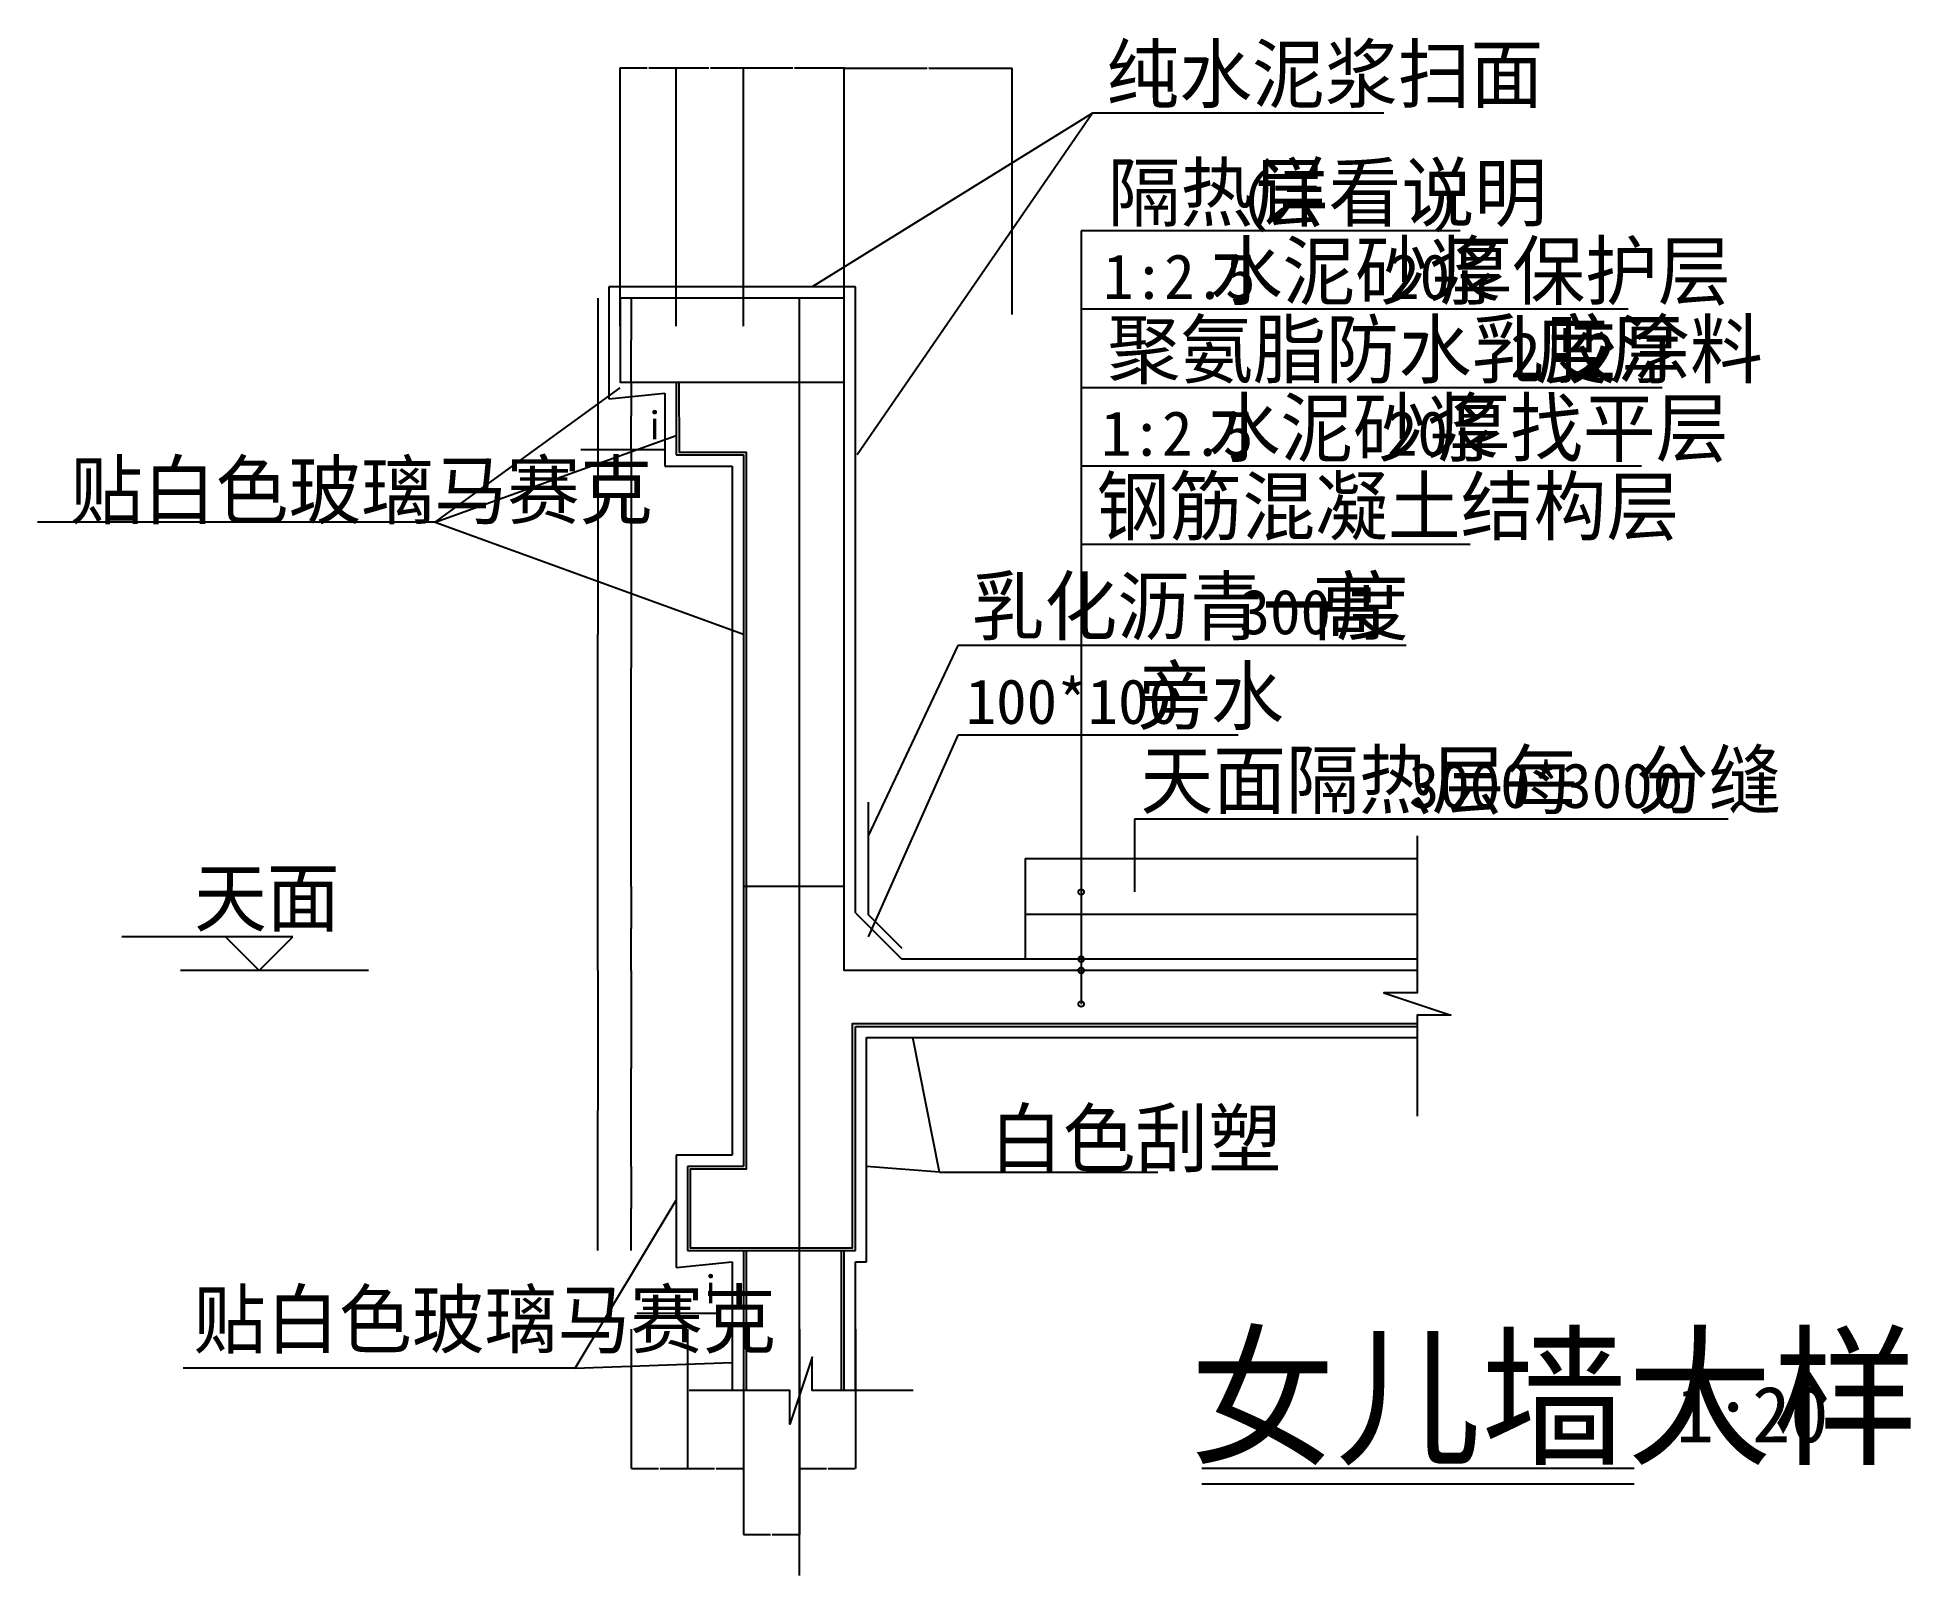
# Model space of a CAD drawing. Header units: metres. Extents: x -210 to 3133, y 320 to 3065.
import ezdxf

# ---------------------------------------------------------------- set-up
doc = ezdxf.new("R2010")
doc.units = ezdxf.units.M
for name, color, linetype in [('LM', 141, 'Continuous'), ('PUB_DIM', 3, 'Continuous'), ('PUB_TEXT', 7, 'Continuous'), ('PUB_WALL', 7, 'Continuous'), ('S_DOTE', 1, 'Continuous'), ('S_E_COLUMN', 4, 'Continuous'), ('S_SURFACE', 6, 'Continuous'), ('S_WALL', 7, 'Continuous')]:
    doc.layers.add(name, color=color, linetype=linetype)
doc.dimstyles.get("Standard").update_dxf_attribs({"dimtxt": 2.5, "dimasz": 2.5, "dimexe": 1.25, "dimexo": 0.625, "dimtad": 1, "dimcen": 2.5, "dimazin": 3, "dimtfac": 1, "dimtmove": 0, "dimatfit": 3})

# ---------------------------------------------------------------- blocks, each defined once
blk = doc.blocks.new('*D1')
for p, q in [((1138.5, 3010.49), (1049.75, 3010.49)), ((1050, 2550), (1050, 3010.49)), ((1230.25, 3010.49), (1141.5, 3010.49)), ((1230, 2550), (1230, 3010.49))]:
    blk.add_line(p, q)
at = {"layer": 'Defpoints'}
for p in [(1230, 3010.49), (1050, 2550), (1230, 2550)]:
    blk.add_point(p, dxfattribs=at)
at = {"layer": 'PUB_DIM', "insert": (1140, 3010.49), "char_height": 1, "attachment_point": 5}
blk.add_mtext('180', dxfattribs=at)
blk = doc.blocks.new('*D2')
for p, q in [((988.5, 3010.49), (929.75, 3010.49)), ((930, 2550), (930, 3010.49)), ((1050.25, 3010.49), (991.5, 3010.49)), ((1050, 2550), (1050, 3010.49))]:
    blk.add_line(p, q)
at = {"layer": 'Defpoints'}
for p in [(1050, 3010.49), (930, 2550), (1050, 2550)]:
    blk.add_point(p, dxfattribs=at)
at = {"layer": 'PUB_DIM', "insert": (990, 3010.49), "char_height": 1, "attachment_point": 5}
blk.add_mtext('120', dxfattribs=at)
blk = doc.blocks.new('*D3')
for p, q in [((878.5, 3010.49), (829.75, 3010.49)), ((830, 2550), (830, 3010.49)), ((930.25, 3010.49), (881.5, 3010.49)), ((930, 2550), (930, 3010.49))]:
    blk.add_line(p, q)
at = {"layer": 'Defpoints'}
for p in [(930, 3010.49), (830, 2550), (930, 2550)]:
    blk.add_point(p, dxfattribs=at)
at = {"layer": 'PUB_DIM', "insert": (880, 3010.49), "char_height": 1, "attachment_point": 5}
blk.add_mtext('100', dxfattribs=at)
blk = doc.blocks.new('*D4')
for p, q in [((850, 760), (850, 510.88)), ((950, 760), (950, 510.88)), ((850.25, 510.88), (898.5, 510.88)), ((901.5, 510.88), (949.75, 510.88))]:
    blk.add_line(p, q)
at = {"layer": 'Defpoints'}
for p in [(850, 760), (950, 760), (850, 510.88)]:
    blk.add_point(p, dxfattribs=at)
at = {"layer": 'PUB_DIM', "insert": (900, 510.88), "char_height": 1, "attachment_point": 5}
blk.add_mtext('100', dxfattribs=at)
blk = doc.blocks.new('*D5')
for p, q in [((950, 760), (950, 510.88)), ((1050, 760), (1050, 510.88)), ((950.25, 510.88), (998.5, 510.88)), ((1001.5, 510.88), (1049.75, 510.88))]:
    blk.add_line(p, q)
at = {"layer": 'Defpoints'}
for p in [(950, 760), (1050, 760), (950, 510.88)]:
    blk.add_point(p, dxfattribs=at)
at = {"layer": 'PUB_DIM', "insert": (1000, 510.88), "char_height": 1, "attachment_point": 5}
blk.add_mtext('100', dxfattribs=at)
blk = doc.blocks.new('*D6')
for p, q in [((1050, 760), (1050, 393.28)), ((1150, 760), (1150, 393.28)), ((1050.25, 393.28), (1098.5, 393.28)), ((1101.5, 393.28), (1149.75, 393.28))]:
    blk.add_line(p, q)
at = {"layer": 'Defpoints'}
for p in [(1050, 760), (1150, 760), (1050, 393.28)]:
    blk.add_point(p, dxfattribs=at)
at = {"layer": 'PUB_DIM', "insert": (1100, 393.28), "char_height": 1, "attachment_point": 5}
blk.add_mtext('100', dxfattribs=at)
blk = doc.blocks.new('*D7')
for p, q in [((1150, 760), (1150, 510.88)), ((1250, 760), (1250, 510.88)), ((1150.25, 510.88), (1198.5, 510.88)), ((1201.5, 510.88), (1249.75, 510.88))]:
    blk.add_line(p, q)
at = {"layer": 'Defpoints'}
for p in [(1150, 760), (1250, 760), (1150, 510.88)]:
    blk.add_point(p, dxfattribs=at)
at = {"layer": 'PUB_DIM', "insert": (1200, 510.88), "char_height": 1, "attachment_point": 5}
blk.add_mtext('100', dxfattribs=at)
blk = doc.blocks.new('*D8')
for p, q in [((850, 2600), (850, 2525)), ((849.75, 2525), (849.5, 2525)), ((850, 2450), (850, 2525)), ((850, 2525), (850, 2525)), ((850.25, 2525), (850.5, 2525))]:
    blk.add_line(p, q)
at = {"layer": 'Defpoints'}
for p in [(850, 2600), (850, 2525), (850, 2450)]:
    blk.add_point(p, dxfattribs=at)
at = {"layer": 'PUB_DIM', "insert": (850, 2526.125), "char_height": 1, "attachment_point": 5}
blk.add_mtext('0', dxfattribs=at)
blk = doc.blocks.new('*D9')
for p, q in [((850, 2450), (850, 2390)), ((849.75, 2390), (849.5, 2390)), ((850, 2330), (850, 2390)), ((850, 2390), (850, 2390)), ((850.25, 2390), (850.5, 2390))]:
    blk.add_line(p, q)
at = {"layer": 'Defpoints'}
for p in [(850, 2450), (850, 2390), (850, 2330)]:
    blk.add_point(p, dxfattribs=at)
at = {"layer": 'PUB_DIM', "insert": (850, 2391.125), "char_height": 1, "attachment_point": 5}
blk.add_mtext('0', dxfattribs=at)
blk = doc.blocks.new('*D10')
for p, q in [((850, 2330), (850, 1940)), ((849.75, 1940), (849.5, 1940)), ((850, 1550), (850, 1940)), ((850, 1940), (850, 1940)), ((850.25, 1940), (850.5, 1940))]:
    blk.add_line(p, q)
at = {"layer": 'Defpoints'}
for p in [(850, 2330), (850, 1940), (850, 1550)]:
    blk.add_point(p, dxfattribs=at)
at = {"layer": 'PUB_DIM', "insert": (850, 1941.125), "char_height": 1, "attachment_point": 5}
blk.add_mtext('0', dxfattribs=at)
blk = doc.blocks.new('*D11')
for p, q in [((850, 1400), (850, 1225)), ((849.75, 1225), (849.5, 1225)), ((850, 1050), (850, 1225)), ((850, 1225), (850, 1225)), ((850.25, 1225), (850.5, 1225))]:
    blk.add_line(p, q)
at = {"layer": 'Defpoints'}
for p in [(850, 1400), (850, 1225), (850, 1050)]:
    blk.add_point(p, dxfattribs=at)
at = {"layer": 'PUB_DIM', "insert": (850, 1226.125), "char_height": 1, "attachment_point": 5}
blk.add_mtext('0', dxfattribs=at)
blk = doc.blocks.new('*D12')
for p, q in [((850, 1050), (850, 975)), ((849.75, 975), (849.5, 975)), ((850, 900), (850, 975)), ((850, 975), (850, 975)), ((850.25, 975), (850.5, 975))]:
    blk.add_line(p, q)
at = {"layer": 'Defpoints'}
for p in [(850, 1050), (850, 975), (850, 900)]:
    blk.add_point(p, dxfattribs=at)
at = {"layer": 'PUB_DIM', "insert": (850, 976.125), "char_height": 1, "attachment_point": 5}
blk.add_mtext('0', dxfattribs=at)
blk = doc.blocks.new('*D13')
for p, q in [((850, 1550), (850, 1475)), ((849.75, 1475), (849.5, 1475)), ((850, 1400), (850, 1475)), ((850, 1475), (850, 1475)), ((850.25, 1475), (850.5, 1475))]:
    blk.add_line(p, q)
at = {"layer": 'Defpoints'}
for p in [(850, 1550), (850, 1475), (850, 1400)]:
    blk.add_point(p, dxfattribs=at)
at = {"layer": 'PUB_DIM', "insert": (850, 1476.125), "char_height": 1, "attachment_point": 5}
blk.add_mtext('0', dxfattribs=at)
blk = doc.blocks.new('*D14')
for p, q in [((790, 2600), (790, 2000)), ((789.75, 2000), (789.5, 2000)), ((790, 1400), (790, 2000)), ((790, 2000), (790, 2000)), ((790.25, 2000), (790.5, 2000))]:
    blk.add_line(p, q)
at = {"layer": 'Defpoints'}
for p in [(790, 2600), (790, 2000), (790, 1400)]:
    blk.add_point(p, dxfattribs=at)
at = {"layer": 'PUB_DIM', "insert": (790, 2001.125), "char_height": 1, "attachment_point": 5}
blk.add_mtext('0', dxfattribs=at)
blk = doc.blocks.new('*D15')
for p, q in [((790, 1400), (790, 1150)), ((789.75, 1150), (789.5, 1150)), ((790, 900), (790, 1150)), ((790, 1150), (790, 1150)), ((790.25, 1150), (790.5, 1150))]:
    blk.add_line(p, q)
at = {"layer": 'Defpoints'}
for p in [(790, 1400), (790, 1150), (790, 900)]:
    blk.add_point(p, dxfattribs=at)
at = {"layer": 'PUB_DIM', "insert": (790, 1151.125), "char_height": 1, "attachment_point": 5}
blk.add_mtext('0', dxfattribs=at)
blk = doc.blocks.new('*D16')
for p, q in [((1229.8, 2570.49), (1229.8, 3010.49)), ((1230.05, 3010.49), (1378.3, 3010.49)), ((1381.3, 3010.49), (1529.55, 3010.49)), ((1529.8, 2570.49), (1529.8, 3010.49))]:
    blk.add_line(p, q)
at = {"layer": 'Defpoints'}
for p in [(1229.8, 3010.49), (1229.8, 2570.49), (1529.8, 2570.49)]:
    blk.add_point(p, dxfattribs=at)
at = {"layer": 'PUB_DIM', "insert": (1379.8, 3010.49), "char_height": 1, "attachment_point": 5}
blk.add_mtext('300', dxfattribs=at)

msp = doc.modelspace()

# ---------------------------------------------------------------- hatches: boundary and pattern name
at = {"layer": 'LM'}
h = msp.add_hatch(dxfattribs=at)
h.set_pattern_fill('ANSI31', scale=500)
h.paths.add_polyline_path([(1230, 2450), (950, 2450), (950, 2300), (1050, 2300), (1050, 1550), (1230, 1550)])
h = msp.add_hatch(dxfattribs=at)
h.set_pattern_fill('ANSI31', scale=500)
h.paths.add_polyline_path([(1230, 900), (1050, 900), (1050, 650), (1133, 650), (1133, 590), (1173, 710), (1173, 650), (1230, 650)])

# ---------------------------------------------------------------- linework, layer by layer
for p, q in [((1250, 2620), (810, 2620)), ((810, 2620), (810, 2420)), ((1250, 1503), (1250, 2620)), ((500, 2200), (830, 2440)), ((810, 2420), (910, 2430)), ((910, 2430), (910, 2300)), ((500, 2200), (930, 2355)), ((910, 2300), (1030, 2300)), ((1030, 2300), (1030, 1070)), ((500, 2200), (-210, 2200)), ((500, 2200), (1050, 2000)), ((1250, 1503), (1333, 1420)), ((2253, 1420), (1333, 1420)), ((1270, 880), (1270, 1280)), ((1270, 1280), (2253, 1280)), ((1400, 1040), (1352.22, 1280)), ((1030, 1070), (930, 1070)), ((930, 1070), (930, 870)), ((1400, 1040), (1270, 1050)), ((1400, 1040), (1790, 1040)), ((750, 690), (930, 990)), ((930, 870), (1030, 880)), ((1030, 880), (1030, 650)), ((1250, 650), (1250, 880)), ((1250, 880), (1270, 880)), ((750, 690), (50, 690)), ((750, 690), (1030, 700))]:
    msp.add_line(p, q, dxfattribs=at)
for points in [[(1273, 1700), (1273, 1500), (1333, 1440)], [(1868.62, 511.64), (2640, 511.64)], [(1868.62, 483.65), (2640, 483.65)]]:
    msp.add_lwpolyline(points, dxfattribs=at)
at = {"layer": 'PUB_DIM'}
for p, q in [((185.81, 1460), (-59.23, 1460)), ((245.81, 1460), (125.81, 1460)), ((125.81, 1460), (185.81, 1400)), ((185.81, 1400), (245.81, 1460)), ((381.02, 1400), (45.29, 1400))]:
    msp.add_line(p, q, dxfattribs=at)
for points in [[(760, 2330), (910, 2330)], [(860, 788), (1010, 788)]]:
    msp.add_lwpolyline(points, dxfattribs=at)
at = {"layer": 'PUB_WALL'}
for points in [[(2253, 1400), (1230, 1400), (1230, 2600), (830, 2600), (830, 2450), (1230, 2450)], [(935, 2450), (935.39, 2325.14), (1055, 2325), (1055, 1045), (955, 1045), (955, 905), (1245, 905), (1245, 1305), (2253, 1305)], [(1230, 1550), (1050, 1550)], [(1055, 900), (1055, 650)], [(1225, 650), (1225, 900)]]:
    msp.add_lwpolyline(points, dxfattribs=at)
at = {"layer": 'S_DOTE'}
msp.add_line((1150, 320), (1150, 2600), dxfattribs=at)
at = {"layer": 'S_E_COLUMN'}
for p, q in [((1553, 1600), (2253, 1600)), ((1553, 1600), (1553, 1420)), ((2253, 1500), (1553, 1500))]:
    msp.add_line(p, q, dxfattribs=at)
at = {"layer": 'S_SURFACE'}
for p, q in [((1673, 2930), (1173, 2620)), ((1673, 2930), (1253, 2320)), ((2193, 2930), (1673, 2930)), ((1653, 2720), (1653, 1340)), ((2329.44, 2720), (1653, 2720)), ((2629.37, 2580), (1653, 2580)), ((2690.34, 2440), (1653, 2440)), ((2653, 2300), (1653, 2300)), ((2347.57, 2160), (1653, 2160)), ((1433, 1980), (1273, 1640)), ((2233, 1980), (1433, 1980)), ((1433, 1820), (1273, 1460)), ((1933, 1820), (1433, 1820)), ((2807.95, 1670), (1747.95, 1670)), ((1747.95, 1670), (1747.95, 1540))]:
    msp.add_line(p, q, dxfattribs=at)
for points in [[(2253, 1640), (2253, 1360), (2193, 1360), (2313, 1320), (2253, 1320), (2253, 1140)], [(1353, 650), (1173, 650), (1173, 710), (1133, 590), (1133, 650), (953, 650)]]:
    msp.add_lwpolyline(points, dxfattribs=at)
for points in [[(1658, 1540, -1), (1648, 1540, -1)], [(1658, 1420, -1), (1648, 1420, -1)], [(1658, 1400, -1), (1648, 1400, -1)], [(1658, 1340, -1), (1648, 1340, -1)]]:
    msp.add_lwpolyline(points, format="xyb", close=True, dxfattribs=at)
at = {"layer": 'S_WALL'}
for p, q in [((830, 2600), (830, 2450)), ((1230, 2600), (830, 2600)), ((1230, 1400), (1230, 2600)), ((830, 2450), (1230, 2450)), ((930, 2450), (930, 2320)), ((930, 2320), (1050, 2320)), ((1050, 2320), (1050, 1050)), ((1230, 1550), (1050, 1550)), ((2253, 1400), (1230, 1400)), ((1250, 1300), (2253, 1300)), ((1250, 900), (1250, 1300)), ((1050, 1050), (950, 1050)), ((950, 1050), (950, 900)), ((950, 900), (1250, 900)), ((1050, 900), (1050, 650)), ((1230, 650), (1230, 900))]:
    msp.add_line(p, q, dxfattribs=at)

# ---------------------------------------------------------------- texts
at = {"layer": 'PUB_TEXT'}
for s, height, p in [('纯水泥浆扫面', 100, (1698.03, 2950)), ('隔热层', 100, (1700.07, 2738.48)), ('详看说明', 100, (1964.62, 2738.48)), ('(', 80, (1937.17, 2738.48)), (')', 80, (2275.66, 2738.48)), ('水泥砂浆', 100, (1882.46, 2598.48)), ('厚保护层', 100, (2292.51, 2598.48)), ('1:2.5', 80, (1692.26, 2598.48)), ('20', 80, (2202.71, 2598.48)), ('聚氨脂防水乳胶涂料', 100, (1699.75, 2458.48)), ('度', 100, (2463.45, 2458.48)), ('厚', 100, (2596.93, 2458.48)), ('2', 80, (2418.74, 2458.48)), ('2', 80, (2552.23, 2458.48)), ('水泥砂浆', 100, (1878.53, 2318.48)), ('厚找平层', 100, (2288.58, 2318.48)), ('i', 50, (874.7, 2347.69)), ('1:2.5', 80, (1688.33, 2318.48)), ('20', 80, (2198.78, 2318.48)), ('贴白色玻璃马赛克', 100, (-151.98, 2207.17)), ('钢筋混凝土结构层', 100, (1680.55, 2178.48)), ('乳化沥青一度', 100, (1457.33, 2000)), ('高', 100, (2066.16, 2000)), ('300', 80, (1935.7, 2000)), ('旁水', 100, (1754.7, 1840)), ('100*100', 80, (1446.74, 1840)), ('天面隔热层每', 100, (1758.75, 1690)), ('3000*3000', 80, (2237.75, 1690)), ('分缝', 100, (2642.81, 1690)), ('天面', 100, (69.58, 1480)), ('白色刮塑', 100, (1490, 1050)), ('贴白色玻璃马赛克', 100, (68.02, 727.17)), ('i', 50, (974.7, 805.69)), ('女儿墙大样', 200, (1847.16, 538.59)), ('1:20', 100, (2714.7, 557.69))]:
    msp.add_text(s, height=height, dxfattribs=at).set_placement(p)

# ---------------------------------------------------------------- dimensions: what is measured, and where the dimension line sits
at = {"layer": 'PUB_DIM'}
for base, p1, p2, picture, middle in [((930, 3010.49), (930, 2550), (830, 2550), '*D3', (880, 3010.49)), ((1050, 3010.49), (1050, 2550), (930, 2550), '*D2', (990, 3010.49)), ((1230, 3010.49), (1230, 2550), (1050, 2550), '*D1', (1140, 3010.49)), ((1229.8, 3010.49), (1229.8, 2570.49), (1529.8, 2570.49), '*D16', (1379.8, 3010.49)), ((790, 2000), (790, 2600), (790, 1400), '*D14', (790, 2001.125)), ((850, 2525), (850, 2600), (850, 2450), '*D8', (850, 2526.125)), ((850, 2390), (850, 2450), (850, 2330), '*D9', (850, 2391.125)), ((850, 1940), (850, 2330), (850, 1550), '*D10', (850, 1941.125)), ((850, 1475), (850, 1550), (850, 1400), '*D13', (850, 1476.125)), ((790, 1150), (790, 1400), (790, 900), '*D15', (790, 1151.125)), ((850, 1225), (850, 1400), (850, 1050), '*D11', (850, 1226.125)), ((850, 975), (850, 1050), (850, 900), '*D12', (850, 976.125)), ((850, 510.88), (850, 760), (950, 760), '*D4', (900, 510.88)), ((950, 510.88), (950, 760), (1050, 760), '*D5', (1000, 510.88)), ((1050, 393.28), (1050, 760), (1150, 760), '*D6', (1100, 393.28)), ((1150, 510.88), (1150, 760), (1250, 760), '*D7', (1200, 510.88))]:
    dim = msp.add_linear_dim(base=base, p1=p1, p2=p2, dimstyle='Standard', dxfattribs=at)
    dim.commit()
    dim.dimension.update_dxf_attribs({"geometry": picture, "text_midpoint": middle})

doc.saveas('drawing.dxf')
